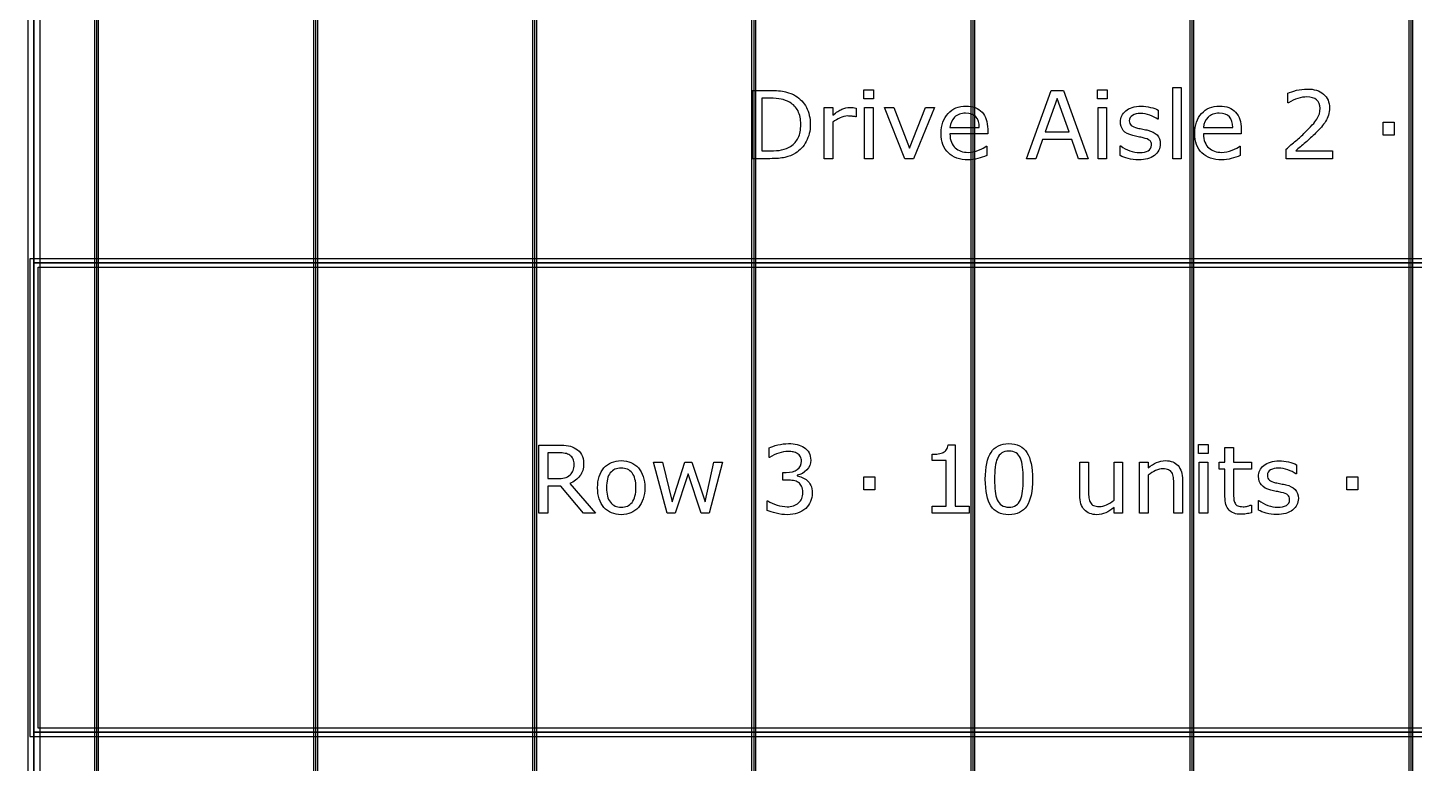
# Model space of a CAD drawing. Extents: x -13 to 750, y 12 to 2314.
# Drawn here: x 43.4 to 176.3, y 1501.9 to 1572.4 of the extents above; entities that cross this region are included whole.
import ezdxf

# ---------------------------------------------------------------- set-up
doc = ezdxf.new("R2010")
doc.units = 0
doc.layers.get('0').update_dxf_attribs({"linetype": 'CONTINUOUS'})

msp = doc.modelspace()

# ---------------------------------------------------------------- linework, layer by layer
at = {"color": 7}
for points in [[(43.400391, 1718.48961), (43.400391, 1266.2904), (268.59961, 1266.2904), (268.59961, 1718.48961)], [(44.599609, 1717.29039), (267.40039, 1717.29039), (267.40039, 1267.4896), (44.599609, 1267.4896)], [(43.400391, 1691.89), (43.400391, 1433.89), (44.599609, 1433.89), (44.599609, 1691.89)], [(49.800781, 1691.89), (49.800781, 1433.89), (50.199219, 1433.89), (50.199219, 1691.89)], [(70.800781, 1691.89), (70.800781, 1433.89), (71.199219, 1433.89), (71.199219, 1691.89)], [(91.800781, 1691.89), (91.800781, 1433.89), (92.199219, 1433.89), (92.199219, 1691.89)], [(112.80078, 1691.89), (112.80078, 1433.89), (113.19922, 1433.89), (113.19922, 1691.89)], [(133.80078, 1691.89), (133.80078, 1433.89), (134.19922, 1433.89), (134.19922, 1691.89)], [(154.80078, 1691.89), (154.80078, 1433.89), (155.19922, 1433.89), (155.19922, 1691.89)], [(175.80078, 1691.89), (175.80078, 1433.89), (176.19922, 1433.89), (176.19922, 1691.89)], [(44, 1575.89), (268, 1575.89), (268, 1549.89), (44, 1549.89)], [(124.49341, 1565.62049), (123.56177, 1565.62049), (123.56177, 1566.47742), (124.49341, 1566.47742)], [(145.073, 1559.89), (144.14575, 1559.89), (143.50415, 1561.71373), (140.67407, 1561.71373), (140.03247, 1559.89), (139.14917, 1559.89), (141.53101, 1566.43346), (142.69116, 1566.43346)], [(146.88794, 1565.62047), (145.9563, 1565.62047), (145.9563, 1566.4774), (146.88794, 1566.4774)], [(153.9939, 1559.89), (153.16772, 1559.89), (153.16772, 1566.72789), (153.9939, 1566.72789)], [(124.44067, 1559.89), (123.6145, 1559.89), (123.6145, 1564.79869), (124.44067, 1564.79869)], [(130.32056, 1564.79869), (128.33423, 1559.89), (127.50366, 1559.89), (125.53052, 1564.79869), (126.427, 1564.79869), (127.94751, 1560.89195), (129.45483, 1564.79869)], [(143.23608, 1562.4608), (142.08911, 1565.6732), (140.93774, 1562.4608)], [(146.83521, 1559.89), (146.00903, 1559.89), (146.00903, 1564.79869), (146.83521, 1564.79869)], [(174.38892, 1562.13561), (173.33862, 1562.13561), (173.33862, 1563.37926), (174.38892, 1563.37926)], [(117.51489, 1563.16836)], [(118.42456, 1563.15514)], [(151.97681, 1561.30504)], [(43.599609, 1550.29039), (43.599609, 1504.48961), (268.40039, 1504.48961), (268.40039, 1550.29039)], [(44, 1549.89), (268, 1549.89), (268, 1504.89), (44, 1504.89)], [(44.400391, 1549.48961), (267.59961, 1549.48961), (267.59961, 1505.29039), (44.400391, 1505.29039)], [(156.58008, 1531.62047), (155.64844, 1531.62047), (155.64844, 1532.4774), (156.58008, 1532.4774)], [(95.786133, 1530.5921)], [(110.01563, 1530.79869), (108.73682, 1525.89), (107.97217, 1525.89), (106.71094, 1529.67369), (105.4585, 1525.89), (104.69824, 1525.89), (103.40625, 1530.79869), (104.26758, 1530.79869), (105.16846, 1526.99742), (106.39453, 1530.79869), (107.07568, 1530.79869), (108.33252, 1526.99742), (109.18506, 1530.79869)], [(156.52734, 1525.89), (155.70117, 1525.89), (155.70117, 1530.79869), (156.52734, 1530.79869)], [(118.11916, 1529.04082)], [(124.60547, 1528.13561), (123.55518, 1528.13561), (123.55518, 1529.37926), (124.60547, 1529.37926)], [(139.73145, 1529.16393)], [(170.91064, 1528.13556), (169.86035, 1528.13556), (169.86035, 1529.37921), (170.91064, 1529.37921)], [(101.70996, 1528.34215)], [(102.5625, 1528.34215)], [(138.57567, 1527.16881)], [(165.21533, 1527.30499)], [(44, 1504.89), (268, 1504.89), (268, 1478.89), (44, 1478.89)]]:
    msp.add_lwpolyline(points, close=True, dxfattribs=at)
for points in [[(44, 1691.89), (44, 1433.89)], [(50, 1691.89), (50, 1433.89)], [(71, 1691.89), (71, 1433.89)], [(92, 1691.89), (92, 1433.89)], [(113, 1691.89), (113, 1433.89)], [(134, 1691.89), (134, 1433.89)], [(155, 1691.89), (155, 1433.89)], [(176, 1691.89), (176, 1433.89)], [(114.54858, 1559.89), (112.89624, 1559.89), (112.89624, 1566.43346), (114.53101, 1566.43346)], [(164.25513, 1565.23814), (164.21123, 1565.23814), (164.21123, 1566.161)], [(114.58374, 1565.68642), (113.76636, 1565.68642), (113.76636, 1560.6371), (114.58374, 1560.6371)], [(120.5911, 1563.37488), (120.5911, 1559.89), (119.76493, 1559.89), (119.76493, 1564.79869), (120.5911, 1564.79869), (120.5911, 1564.07359)], [(122.82792, 1564.74599), (122.82788, 1563.89783)], [(122.82788, 1563.89783), (122.78398, 1563.89783)], [(151.7834, 1564.54822), (151.7834, 1563.66492), (151.7395, 1563.66492)], [(131.8147, 1562.89146), (134.6272, 1562.89146)], [(135.4314, 1562.25865), (131.8147, 1562.25865)], [(135.43135, 1562.70689), (135.4314, 1562.25865)], [(156.12085, 1562.89146), (158.93335, 1562.89146)], [(159.73755, 1562.25865), (156.12085, 1562.25865)], [(159.7375, 1562.70689), (159.73755, 1562.25865)], [(135.29077, 1561.08971), (135.33467, 1561.08971), (135.33467, 1560.18883)], [(148.14038, 1560.18443), (148.14038, 1561.11168), (148.18428, 1561.11168)], [(159.59692, 1561.08971), (159.64082, 1561.08971), (159.64082, 1560.18883)], [(168.47827, 1559.89), (164.04858, 1559.89), (164.04858, 1560.80846)], [(164.95828, 1560.64146), (168.4783, 1560.64146), (168.47827, 1559.89)], [(97.820801, 1525.89), (96.691406, 1525.89), (94.50293, 1528.49156), (93.276855, 1528.49156), (93.276855, 1525.89), (92.406738, 1525.89), (92.406738, 1532.43346), (94.239258, 1532.43346)], [(94.300781, 1531.68635), (93.276855, 1531.68635), (93.276855, 1529.21662), (94.155762, 1529.21662)], [(114.52439, 1531.23807), (114.48049, 1531.23807), (114.48049, 1532.15653)], [(133.64502, 1525.89), (130.10303, 1525.89), (130.10303, 1526.55797), (131.46533, 1526.55797), (131.46533, 1530.94371), (130.10303, 1530.94371), (130.10303, 1531.54137)], [(131.62793, 1532.45539), (132.30908, 1532.45539), (132.30908, 1526.55793), (133.64502, 1526.55793), (133.64502, 1525.89)], [(158.17969, 1527.494), (158.17969, 1530.10436), (157.62158, 1530.10436), (157.62158, 1530.79869), (158.17969, 1530.79869), (158.17969, 1532.20934), (159.00586, 1532.20934), (159.00586, 1530.79869), (160.71094, 1530.79869), (160.71094, 1530.10436), (159.00586, 1530.10436), (159.00586, 1527.86754)], [(144.2666, 1527.61266), (144.2666, 1530.79869), (145.09277, 1530.79869), (145.09277, 1528.00377)], [(147.54496, 1527.13364), (147.54496, 1530.79868), (148.37113, 1530.79868), (148.37109, 1525.89)], [(150.82329, 1529.55506), (150.82329, 1525.89), (149.99712, 1525.89), (149.99712, 1530.79869), (150.82329, 1530.79869), (150.82329, 1530.25377)], [(165.02193, 1530.54817), (165.02193, 1529.66487), (164.97803, 1529.66487)], [(95.359863, 1528.75084), (97.820801, 1525.89)], [(116.19871, 1529.07601), (115.8032, 1529.07601), (115.8032, 1529.8055), (116.11082, 1529.8055)], [(117.17434, 1529.52859), (117.17434, 1529.46709)], [(154.10156, 1525.89), (153.27539, 1525.89), (153.27539, 1528.68492)], [(154.10161, 1529.07604), (154.10156, 1525.89)], [(114.2915, 1526.16686), (114.2915, 1527.08531), (114.3574, 1527.08531)], [(148.37109, 1525.89), (147.54492, 1525.89), (147.54492, 1526.43492)], [(160.66701, 1526.67659), (160.71091, 1526.67659), (160.71094, 1525.9339)], [(161.37891, 1526.18438), (161.37891, 1527.11163), (161.42281, 1527.11163)]]:
    msp.add_lwpolyline(points, dxfattribs=at)
for points in [[(114.53101, 1566.43346), (115.169677, 1566.43346), (115.67651, 1566.386583), (116.05151, 1566.29283)], [(116.05151, 1566.29283), (116.429443, 1566.20201), (116.74878, 1566.076033), (117.00952, 1565.9149)], [(117.00952, 1565.9149), (117.454833, 1565.63658), (117.802003, 1565.265977), (118.05103, 1564.80309)], [(164.21123, 1566.161), (164.419237, 1566.263533), (164.696093, 1566.357283), (165.0418, 1566.44225)], [(165.0418, 1566.44225), (165.390433, 1566.52721), (165.727347, 1566.56969), (166.05254, 1566.56969)], [(166.05254, 1566.56969), (166.72344, 1566.56969), (167.24932, 1566.40709), (167.63018, 1566.08189)], [(167.63018, 1566.08189), (168.01104, 1565.75963), (168.20147, 1565.321643), (168.20147, 1564.76793)], [(115.62524, 1565.59852), (115.335207, 1565.65712), (114.98804, 1565.68642), (114.58374, 1565.68642)], [(116.44702, 1565.29529), (116.189207, 1565.441777), (115.91528, 1565.542853), (115.62524, 1565.59852)], [(117.24683, 1564.46473), (117.068117, 1564.81629), (116.801513, 1565.093143), (116.44702, 1565.29529)], [(118.05103, 1564.80309), (118.30005, 1564.340197), (118.42456, 1563.79088), (118.42456, 1563.15514)], [(120.5911, 1564.07359), (120.919227, 1564.337263), (121.207803, 1564.5233), (121.45683, 1564.6317)], [(121.45683, 1564.6317), (121.708783, 1564.743027), (121.96513, 1564.79869), (122.22587, 1564.79869)], [(122.22587, 1564.79869), (122.369423, 1564.79869), (122.473427, 1564.79429), (122.53788, 1564.78549)], [(122.53788, 1564.78549), (122.602347, 1564.77949), (122.699027, 1564.766323), (122.82792, 1564.74599)], [(131.63008, 1564.2274), (132.069533, 1564.69908), (132.64668, 1564.93492), (133.36152, 1564.93492)], [(133.36152, 1564.93492), (134.023633, 1564.93492), (134.5334, 1564.74156), (134.89082, 1564.35484)], [(148.66767, 1564.46912), (148.831737, 1564.606813), (149.039747, 1564.715213), (149.2917, 1564.79432)], [(149.2917, 1564.79432), (149.54658, 1564.876347), (149.83076, 1564.91736), (150.14424, 1564.91736)], [(150.14424, 1564.91736), (150.437207, 1564.91736), (150.733103, 1564.88074), (151.03193, 1564.8075)], [(151.03193, 1564.8075), (151.33369, 1564.737187), (151.58418, 1564.65076), (151.7834, 1564.54822)], [(155.93623, 1564.2274), (156.375683, 1564.69908), (156.95283, 1564.93492), (157.66767, 1564.93492)], [(157.66767, 1564.93492), (158.329783, 1564.93492), (158.83955, 1564.74156), (159.19697, 1564.35484)], [(165.16479, 1565.66881), (164.854243, 1565.575057), (164.551023, 1565.4315), (164.25513, 1565.23814)], [(166.03052, 1565.80943), (165.76392, 1565.80943), (165.475343, 1565.762557), (165.16479, 1565.66881)], [(166.96655, 1565.51939), (166.743897, 1565.71275), (166.431887, 1565.80943), (166.03052, 1565.80943)], [(167.30493, 1564.72398), (167.30493, 1565.063827), (167.192137, 1565.328963), (166.96655, 1565.51939)], [(166.99292, 1563.68248), (167.200927, 1564.004747), (167.30493, 1564.351913), (167.30493, 1564.72398)], [(168.20147, 1564.76793), (168.20147, 1564.518903), (168.169237, 1564.285993), (168.10477, 1564.0692)], [(117.51489, 1563.16834), (117.51489, 1563.681033), (117.425537, 1564.113163), (117.24683, 1564.46473)], [(121.27665, 1563.80994), (121.039343, 1563.698613), (120.810827, 1563.553593), (120.5911, 1563.37488)], [(122.01493, 1563.98133), (121.76005, 1563.98133), (121.513957, 1563.9242), (121.27665, 1563.80994)], [(122.42362, 1563.95933), (122.309367, 1563.973997), (122.173137, 1563.98133), (122.01493, 1563.98133)], [(122.78398, 1563.89783), (122.660933, 1563.927097), (122.540813, 1563.947597), (122.42362, 1563.95933)], [(130.97529, 1562.31578), (130.97529, 1563.118513), (131.193553, 1563.75572), (131.63008, 1564.2274)], [(132.25854, 1563.86266), (131.9978, 1563.601913), (131.849853, 1563.27818), (131.8147, 1562.89146)], [(133.31763, 1564.25377), (132.875243, 1564.25377), (132.522213, 1564.1234), (132.25854, 1563.86266)], [(134.29761, 1563.89781), (134.083743, 1564.135117), (133.757083, 1564.25377), (133.31763, 1564.25377)], [(134.6272, 1562.89146), (134.624533, 1563.32506), (134.51467, 1563.66051), (134.29761, 1563.89781)], [(134.89082, 1564.35484), (135.251173, 1563.968127), (135.43135, 1563.41881), (135.43135, 1562.70689)], [(148.1623, 1563.41883), (148.1623, 1563.620977), (148.203317, 1563.811407), (148.28535, 1563.99012)], [(148.43037, 1562.60145), (148.251657, 1562.824103), (148.1623, 1563.096563), (148.1623, 1563.41883)], [(148.28535, 1563.99012), (148.37031, 1564.168827), (148.49775, 1564.328493), (148.66767, 1564.46912)], [(149.31812, 1564.04285), (149.110107, 1563.928597), (149.0061, 1563.75721), (149.0061, 1563.52869)], [(149.0061, 1563.52869), (149.0061, 1563.326543), (149.06909, 1563.1742), (149.19507, 1563.07166)], [(150.08276, 1564.21863), (149.781007, 1564.21863), (149.526127, 1564.160037), (149.31812, 1564.04285)], [(150.97046, 1564.05604), (150.6687, 1564.164433), (150.3728, 1564.21863), (150.08276, 1564.21863)], [(151.7395, 1563.66492), (151.528567, 1563.820193), (151.27222, 1563.950567), (150.97046, 1564.05604)], [(155.28144, 1562.31578), (155.28144, 1563.118513), (155.499703, 1563.75572), (155.93623, 1564.2274)], [(156.5647, 1563.86266), (156.303953, 1563.601913), (156.156003, 1563.27818), (156.12085, 1562.89146)], [(157.62378, 1564.25377), (157.1814, 1564.25377), (156.828373, 1564.1234), (156.5647, 1563.86266)], [(158.60376, 1563.89781), (158.389893, 1564.135117), (158.063233, 1564.25377), (157.62378, 1564.25377)], [(158.93335, 1562.89146), (158.930683, 1563.32506), (158.82082, 1563.66051), (158.60376, 1563.89781)], [(159.19697, 1564.35484), (159.557323, 1563.968127), (159.7375, 1563.41881), (159.7375, 1562.70689)], [(165.83716, 1562.38609), (166.39966, 1562.931017), (166.784913, 1563.363147), (166.99292, 1563.68248)], [(167.82791, 1563.45836), (167.71365, 1563.27672), (167.578883, 1563.09801), (167.42361, 1562.92223)], [(168.10477, 1564.0692), (168.043237, 1563.855333), (167.95095, 1563.65172), (167.82791, 1563.45836)], [(117.2688, 1561.89395), (117.43286, 1562.23379), (117.51489, 1562.658593), (117.51489, 1563.16836)], [(118.42456, 1563.15514), (118.42456, 1562.560413), (118.29419, 1562.02135), (118.03345, 1561.53795)], [(131.66084, 1560.43492), (131.203807, 1560.877307), (130.97529, 1561.50426), (130.97529, 1562.31578)], [(131.8147, 1562.25865), (131.8147, 1561.956897), (131.86011, 1561.693227), (131.95093, 1561.46764)], [(149.34883, 1562.10047), (148.918163, 1562.21473), (148.61201, 1562.381723), (148.43037, 1562.60145)], [(149.19507, 1563.07166), (149.318117, 1562.96912), (149.517333, 1562.885623), (149.79272, 1562.82117)], [(149.86299, 1561.98621), (149.67549, 1562.021343), (149.504103, 1562.05943), (149.34883, 1562.10047)], [(149.79272, 1562.82117), (149.945067, 1562.786037), (150.11499, 1562.75088), (150.30249, 1562.7157)], [(150.32441, 1561.89391), (150.207223, 1561.920243), (150.053417, 1561.95101), (149.86299, 1561.98621)], [(150.30249, 1562.7157), (150.492917, 1562.680567), (150.65112, 1562.648333), (150.7771, 1562.619)], [(150.7771, 1562.619), (151.160887, 1562.531113), (151.456783, 1562.380237), (151.66479, 1562.16637)], [(151.66479, 1562.16637), (151.872803, 1561.94957), (151.97681, 1561.66246), (151.97681, 1561.30504)], [(155.96699, 1560.43492), (155.509957, 1560.877307), (155.28144, 1561.50426), (155.28144, 1562.31578)], [(156.12085, 1562.25865), (156.12085, 1561.956897), (156.16626, 1561.693227), (156.25708, 1561.46764)], [(164.97144, 1561.59947), (165.281987, 1561.863143), (165.57056, 1562.12535), (165.83716, 1562.38609)], [(166.86551, 1562.33775), (166.55203, 1562.030137), (166.2283, 1561.73131), (165.89432, 1561.44127)], [(167.42361, 1562.92223), (167.27127, 1562.746443), (167.085237, 1562.551617), (166.86551, 1562.33775)], [(114.58374, 1560.6371), (115.002687, 1560.6371), (115.367433, 1560.667867), (115.67798, 1560.7294)], [(115.67798, 1560.7294), (115.991453, 1560.790933), (116.278563, 1560.90519), (116.53931, 1561.07217)], [(116.53931, 1561.07217), (116.864503, 1561.280177), (117.107667, 1561.554103), (117.2688, 1561.89395)], [(118.03345, 1561.53795), (117.775637, 1561.05455), (117.431397, 1560.67955), (117.00073, 1560.41295)], [(131.95093, 1561.46764), (132.04175, 1561.24498), (132.16626, 1561.061873), (132.32446, 1560.91832)], [(132.32446, 1560.91832), (132.476807, 1560.777693), (132.656983, 1560.672223), (132.86499, 1560.60191)], [(132.86499, 1560.60191), (133.07593, 1560.531603), (133.307377, 1560.49645), (133.55933, 1560.49645)], [(133.55933, 1560.49645), (133.89331, 1560.49645), (134.228757, 1560.562367), (134.56567, 1560.6942)], [(134.56567, 1560.6942), (134.905517, 1560.828967), (135.147217, 1560.960803), (135.29077, 1561.08971)], [(148.18428, 1561.11168), (148.44502, 1560.915393), (148.735057, 1560.758653), (149.05439, 1560.64146)], [(149.05439, 1560.64146), (149.37373, 1560.527207), (149.679883, 1560.47008), (149.97285, 1560.47008)], [(149.97285, 1560.47008), (150.33613, 1560.47008), (150.62031, 1560.528673), (150.82539, 1560.64586)], [(150.96601, 1561.63902), (150.854683, 1561.738633), (150.640817, 1561.823597), (150.32441, 1561.89391)], [(150.82539, 1560.64586), (151.03047, 1560.763047), (151.13301, 1560.947617), (151.13301, 1561.19957)], [(151.13301, 1561.19957), (151.13301, 1561.39293), (151.077343, 1561.539413), (150.96601, 1561.63902)], [(151.97681, 1561.30504), (151.97681, 1560.8568), (151.790773, 1560.489123), (151.4187, 1560.20201)], [(156.25708, 1561.46764), (156.3479, 1561.24498), (156.472413, 1561.061873), (156.63062, 1560.91832)], [(156.63062, 1560.91832), (156.78296, 1560.777693), (156.963133, 1560.672223), (157.17114, 1560.60191)], [(157.17114, 1560.60191), (157.38208, 1560.531603), (157.613527, 1560.49645), (157.86548, 1560.49645)], [(157.86548, 1560.49645), (158.199467, 1560.49645), (158.534917, 1560.562367), (158.87183, 1560.6942)], [(158.87183, 1560.6942), (159.21167, 1560.828967), (159.453367, 1560.960803), (159.59692, 1561.08971)], [(164.04858, 1560.80846), (164.3562, 1561.072127), (164.66382, 1561.335797), (164.97144, 1561.59947)], [(165.89432, 1561.44127), (165.560333, 1561.154163), (165.24832, 1560.88756), (164.95828, 1560.64146)], [(115.99878, 1560.01305), (115.632567, 1559.931017), (115.149167, 1559.89), (114.54858, 1559.89)], [(117.00073, 1560.41295), (116.701903, 1560.228377), (116.36792, 1560.095077), (115.99878, 1560.01305)], [(133.56807, 1559.77574), (132.753617, 1559.77574), (132.117873, 1559.995467), (131.66084, 1560.43492)], [(134.48213, 1559.89439), (134.19209, 1559.81529), (133.887403, 1559.77574), (133.56807, 1559.77574)], [(135.33467, 1560.18883), (135.05635, 1560.071643), (134.77217, 1559.973497), (134.48213, 1559.89439)], [(148.90063, 1559.89879), (148.598877, 1559.986683), (148.34546, 1560.081897), (148.14038, 1560.18443)], [(149.90259, 1559.77135), (149.53931, 1559.77135), (149.205323, 1559.81383), (148.90063, 1559.89879)], [(151.4187, 1560.20201), (151.04956, 1559.914903), (150.54419, 1559.77135), (149.90259, 1559.77135)], [(157.87422, 1559.77574), (157.059767, 1559.77574), (156.424023, 1559.995467), (155.96699, 1560.43492)], [(158.78828, 1559.89439), (158.49824, 1559.81529), (158.193553, 1559.77574), (157.87422, 1559.77574)], [(159.64082, 1560.18883), (159.3625, 1560.071643), (159.07832, 1559.973497), (158.78828, 1559.89439)], [(94.239258, 1532.43346), (94.634766, 1532.43346), (94.964356, 1532.407093), (95.228027, 1532.35436)], [(94.911621, 1531.63365), (94.73877, 1531.668783), (94.535156, 1531.68635), (94.300781, 1531.68635)], [(95.359863, 1531.45787), (95.233886, 1531.54283), (95.084472, 1531.601423), (94.911621, 1531.63365)], [(95.228027, 1532.35436), (95.491699, 1532.30456), (95.729004, 1532.213737), (95.939941, 1532.08189)], [(95.685059, 1531.08873), (95.620606, 1531.235217), (95.512207, 1531.358263), (95.359863, 1531.45787)], [(95.939941, 1532.08189), (96.177246, 1531.932477), (96.361816, 1531.743513), (96.493652, 1531.515)], [(96.493652, 1531.515), (96.628418, 1531.289413), (96.695801, 1531.002303), (96.695801, 1530.65367)], [(114.48049, 1532.15653), (114.688497, 1532.25907), (114.965353, 1532.35282), (115.31106, 1532.43778)], [(115.41209, 1531.65995), (115.09861, 1531.560343), (114.80271, 1531.419717), (114.52439, 1531.23807)], [(115.31106, 1532.43778), (115.659687, 1532.525673), (115.9966, 1532.56962), (116.3218, 1532.56962)], [(116.29978, 1531.80936), (116.02146, 1531.80936), (115.725563, 1531.759557), (115.41209, 1531.65995)], [(116.78758, 1531.76546), (116.644027, 1531.794727), (116.481427, 1531.80936), (116.29978, 1531.80936)], [(116.3218, 1532.56962), (116.641133, 1532.56962), (116.922383, 1532.54032), (117.16555, 1532.48172)], [(117.19187, 1531.60726), (117.065897, 1531.683427), (116.931133, 1531.73616), (116.78758, 1531.76546)], [(117.16555, 1532.48172), (117.40871, 1532.42312), (117.628437, 1532.32937), (117.82473, 1532.20047)], [(117.47312, 1531.31282), (117.40574, 1531.43294), (117.31199, 1531.531087), (117.19187, 1531.60726)], [(117.82473, 1532.20047), (118.035663, 1532.059843), (118.19533, 1531.88992), (118.30373, 1531.6907)], [(118.30373, 1531.6907), (118.41213, 1531.49148), (118.46633, 1531.25857), (118.46633, 1530.99197)], [(130.10303, 1531.54137), (130.287597, 1531.54137), (130.48535, 1531.556003), (130.69629, 1531.58527)], [(130.69629, 1531.58527), (130.90723, 1531.61747), (131.066897, 1531.66288), (131.17529, 1531.7215)], [(131.17529, 1531.7215), (131.310057, 1531.794747), (131.415527, 1531.887033), (131.4917, 1531.99836)], [(131.4917, 1531.99836), (131.5708, 1532.11262), (131.61621, 1532.264963), (131.62793, 1532.45539)], [(135.20508, 1529.15514), (135.20508, 1530.318227), (135.388183, 1531.176623), (135.75439, 1531.73033)], [(135.75439, 1531.73033), (136.120603, 1532.28697), (136.691893, 1532.56529), (137.46826, 1532.56529)], [(136.78271, 1531.66881), (136.604003, 1531.55455), (136.461917, 1531.381697), (136.35645, 1531.15025)], [(137.46826, 1531.8402), (137.192873, 1531.8402), (136.964357, 1531.78307), (136.78271, 1531.66881)], [(137.46826, 1532.56529), (138.25342, 1532.56529), (138.826173, 1532.282577), (139.18652, 1531.71715)], [(138.14941, 1531.66881), (137.97363, 1531.78307), (137.74658, 1531.8402), (137.46826, 1531.8402)], [(138.57129, 1531.15904), (138.46875, 1531.384627), (138.328123, 1531.55455), (138.14941, 1531.66881)], [(139.18652, 1531.71715), (139.549807, 1531.15465), (139.73145, 1530.303577), (139.73145, 1529.16393)], [(95.786133, 1530.59215), (95.786133, 1530.77965), (95.752442, 1530.945177), (95.685059, 1531.08873)], [(95.689453, 1529.98126), (95.753906, 1530.142393), (95.786133, 1530.346007), (95.786133, 1530.5921)], [(96.695801, 1530.65367), (96.695801, 1530.18199), (96.577149, 1529.786483), (96.339844, 1529.46715)], [(98.031738, 1528.34215), (98.031738, 1529.141957), (98.235351, 1529.773303), (98.642578, 1530.23619)], [(98.642578, 1530.23619), (99.052734, 1530.70201), (99.604981, 1530.93492), (100.29932, 1530.93492)], [(100.29932, 1530.22301), (99.851075, 1530.22301), (99.502441, 1530.067737), (99.253418, 1529.75719)], [(100.29932, 1530.93492), (100.987793, 1530.93492), (101.53711, 1530.70201), (101.94727, 1530.23619)], [(101.33643, 1529.75719), (101.087403, 1530.067737), (100.7417, 1530.22301), (100.29932, 1530.22301)], [(101.94727, 1530.23619), (102.357423, 1529.773303), (102.5625, 1529.141957), (102.5625, 1528.34215)], [(116.11082, 1529.8055), (116.556133, 1529.8055), (116.910627, 1529.897783), (117.1743, 1530.08235)], [(117.1743, 1530.08235), (117.4409, 1530.26985), (117.5742, 1530.542313), (117.5742, 1530.89974)], [(118.07961, 1530.03836), (117.82473, 1529.768827), (117.522973, 1529.598903), (117.17434, 1529.52859)], [(117.5742, 1530.89974), (117.5742, 1531.05794), (117.540507, 1531.195633), (117.47312, 1531.31282)], [(118.46633, 1530.99197), (118.46633, 1530.62869), (118.337423, 1530.31082), (118.07961, 1530.03836)], [(136.1499, 1530.30211), (136.114767, 1529.953477), (136.0972, 1529.571153), (136.0972, 1529.15514)], [(136.35645, 1531.15025), (136.256837, 1530.933457), (136.187987, 1530.650743), (136.1499, 1530.30211)], [(138.78223, 1530.32408), (138.747097, 1530.652207), (138.676783, 1530.930527), (138.57129, 1531.15904)], [(138.83933, 1529.16393), (138.83933, 1529.609237), (138.820297, 1529.995953), (138.78223, 1530.32408)], [(150.82329, 1530.25377), (151.081103, 1530.467637), (151.347707, 1530.63463), (151.6231, 1530.75475)], [(152.23833, 1530.14832), (152.012743, 1530.14832), (151.776903, 1530.092657), (151.53081, 1529.98133)], [(151.6231, 1530.75475), (151.898487, 1530.874863), (152.1812, 1530.93492), (152.47124, 1530.93492)], [(152.77446, 1530.05602), (152.636767, 1530.117553), (152.458057, 1530.14832), (152.23833, 1530.14832)], [(152.47124, 1530.93492), (153.001513, 1530.93492), (153.40581, 1530.775253), (153.68413, 1530.45592)], [(153.09087, 1529.78355), (153.01763, 1529.906603), (152.91216, 1529.997427), (152.77446, 1530.05602)], [(153.68413, 1530.45592), (153.96245, 1530.13658), (154.10161, 1529.67662), (154.10161, 1529.07604)], [(161.52389, 1529.99007), (161.60885, 1530.168777), (161.73629, 1530.328443), (161.90621, 1530.46907)], [(161.90621, 1530.46907), (162.07027, 1530.606763), (162.278277, 1530.715163), (162.53023, 1530.79427)], [(162.55664, 1530.0428), (162.348633, 1529.928547), (162.24463, 1529.75716), (162.24463, 1529.52864)], [(162.53023, 1530.79427), (162.785117, 1530.876297), (163.069297, 1530.91731), (163.38277, 1530.91731)], [(163.32129, 1530.21858), (163.01953, 1530.21858), (162.764647, 1530.159987), (162.55664, 1530.0428)], [(164.20898, 1530.05599), (163.907227, 1530.164383), (163.61133, 1530.21858), (163.32129, 1530.21858)], [(163.38277, 1530.91731), (163.675743, 1530.91731), (163.971643, 1530.88069), (164.27047, 1530.80745)], [(164.97803, 1529.66487), (164.76709, 1529.820143), (164.51074, 1529.950517), (164.20898, 1530.05599)], [(164.27047, 1530.80745), (164.572223, 1530.737137), (164.82271, 1530.65071), (165.02193, 1530.54817)], [(94.155762, 1529.21662), (94.431153, 1529.21662), (94.671387, 1529.240053), (94.876465, 1529.28692)], [(94.876465, 1529.28692), (95.081543, 1529.33672), (95.255859, 1529.42754), (95.399414, 1529.55938)], [(96.339844, 1529.46715), (96.102539, 1529.150743), (95.775879, 1528.911973), (95.359863, 1528.75084)], [(95.399414, 1529.55938), (95.53125, 1529.682427), (95.62793, 1529.823053), (95.689453, 1529.98126)], [(99.253418, 1529.75719), (99.007324, 1529.44957), (98.884277, 1528.97789), (98.884277, 1528.34215)], [(101.70996, 1528.34215), (101.70996, 1528.97789), (101.58545, 1529.44957), (101.33643, 1529.75719)], [(116.80516, 1529.02331), (116.61766, 1529.058443), (116.41551, 1529.07601), (116.19871, 1529.07601)], [(117.28416, 1528.83874), (117.152327, 1528.92956), (116.99266, 1528.991083), (116.80516, 1529.02331)], [(117.17434, 1529.46709), (117.31496, 1529.443623), (117.47609, 1529.393817), (117.65773, 1529.31767)], [(117.59178, 1528.47399), (117.518533, 1528.629263), (117.415993, 1528.750847), (117.28416, 1528.83874)], [(117.65773, 1529.31767), (117.839377, 1529.24443), (117.993187, 1529.152147), (118.11916, 1529.04082)], [(118.11914, 1529.04088), (118.259767, 1528.9149), (118.37549, 1528.756697), (118.46631, 1528.56627)], [(135.74561, 1526.58873), (135.385257, 1527.14537), (135.20508, 1528.00084), (135.20508, 1529.15514)], [(136.0972, 1529.15514), (136.0972, 1528.698107), (136.1133, 1528.31578), (136.1455, 1528.00816)], [(138.78223, 1528.00377), (138.820297, 1528.326037), (138.83933, 1528.712757), (138.83933, 1529.16393)], [(139.73145, 1529.16393), (139.73145, 1527.989123), (139.546877, 1527.12633), (139.17773, 1526.57555)], [(151.53081, 1529.98133), (151.284717, 1529.870003), (151.048877, 1529.727913), (150.82329, 1529.55506)], [(153.23589, 1529.31773), (153.209557, 1529.51695), (153.161217, 1529.672223), (153.09087, 1529.78355)], [(153.27539, 1528.68492), (153.27539, 1528.910507), (153.262223, 1529.121443), (153.23589, 1529.31773)], [(161.40084, 1529.41878), (161.40084, 1529.620927), (161.441857, 1529.811357), (161.52389, 1529.99007)], [(161.66891, 1528.6014), (161.490197, 1528.824053), (161.40084, 1529.096513), (161.40084, 1529.41878)], [(162.24463, 1529.52864), (162.24463, 1529.326493), (162.307617, 1529.17415), (162.43359, 1529.07161)], [(162.43359, 1529.07161), (162.556637, 1528.96907), (162.755857, 1528.885573), (163.03125, 1528.82112)], [(163.03125, 1528.82112), (163.183597, 1528.785987), (163.35352, 1528.75083), (163.54102, 1528.71565)], [(163.54102, 1528.71565), (163.731447, 1528.680517), (163.889647, 1528.648283), (164.01562, 1528.61895)], [(98.642578, 1526.44811), (98.235351, 1526.910997), (98.031738, 1527.542343), (98.031738, 1528.34215)], [(98.884277, 1528.34215), (98.884277, 1527.726917), (99.008789, 1527.25963), (99.257812, 1526.94029)], [(101.33203, 1526.9359), (101.583983, 1527.252307), (101.70996, 1527.721057), (101.70996, 1528.34215)], [(102.5625, 1528.34215), (102.5625, 1527.542343), (102.357423, 1526.910997), (101.94727, 1526.44811)], [(117.70603, 1527.89392), (117.70603, 1528.128293), (117.667947, 1528.32165), (117.59178, 1528.47399)], [(117.60496, 1527.30505), (117.67234, 1527.460323), (117.70603, 1527.656613), (117.70603, 1527.89392)], [(118.60254, 1527.82799), (118.60254, 1527.529163), (118.54834, 1527.255237), (118.43994, 1527.00621)], [(118.46631, 1528.56627), (118.55713, 1528.375843), (118.60254, 1528.12975), (118.60254, 1527.82799)], [(136.1455, 1528.00816), (136.1777, 1527.700547), (136.246547, 1527.425157), (136.35204, 1527.18199)], [(138.57568, 1527.16881), (138.67822, 1527.406117), (138.74707, 1527.684437), (138.78223, 1528.00377)], [(144.69727, 1526.22398), (144.410157, 1526.540387), (144.2666, 1527.00328), (144.2666, 1527.61266)], [(145.09277, 1528.00377), (145.09277, 1527.754743), (145.104503, 1527.540877), (145.12797, 1527.36217)], [(145.12797, 1527.36217), (145.151437, 1527.18639), (145.20124, 1527.03551), (145.27738, 1526.90953)], [(158.5708, 1526.19762), (158.31006, 1526.467147), (158.17969, 1526.899273), (158.17969, 1527.494)], [(159.00586, 1527.86754), (159.00586, 1527.609727), (159.011727, 1527.407577), (159.02346, 1527.26109)], [(162.58736, 1528.10042), (162.1567, 1528.21468), (161.85055, 1528.381673), (161.66891, 1528.6014)], [(163.10152, 1527.98616), (162.91402, 1528.021293), (162.742633, 1528.05938), (162.58736, 1528.10042)], [(163.56295, 1527.89386), (163.445763, 1527.920193), (163.291953, 1527.95096), (163.10152, 1527.98616)], [(164.20455, 1527.63897), (164.093223, 1527.738583), (163.879357, 1527.823547), (163.56295, 1527.89386)], [(164.01562, 1528.61895), (164.399413, 1528.531063), (164.695313, 1528.380187), (164.90332, 1528.16632)], [(164.37154, 1527.19952), (164.37154, 1527.39288), (164.315877, 1527.539363), (164.20455, 1527.63897)], [(164.90332, 1528.16632), (165.111327, 1527.94952), (165.21533, 1527.66241), (165.21533, 1527.30499)], [(100.29932, 1525.75377), (99.604981, 1525.75377), (99.052734, 1525.985217), (98.642578, 1526.44811)], [(99.257812, 1526.94029), (99.506836, 1526.623883), (99.854005, 1526.46568), (100.29932, 1526.46568)], [(100.29932, 1526.46568), (100.738773, 1526.46568), (101.08301, 1526.62242), (101.33203, 1526.9359)], [(101.94727, 1526.44811), (101.53711, 1525.985217), (100.987793, 1525.75377), (100.29932, 1525.75377)], [(115.15723, 1525.88561), (114.805663, 1525.97057), (114.517087, 1526.06432), (114.2915, 1526.16686)], [(114.3574, 1527.08531), (114.606427, 1526.92125), (114.899397, 1526.78502), (115.23631, 1526.67662)], [(115.23631, 1526.67662), (115.573223, 1526.56822), (115.898417, 1526.51402), (116.21189, 1526.51402)], [(116.21189, 1526.51402), (116.396463, 1526.51402), (116.592753, 1526.544787), (116.80076, 1526.60632)], [(116.80076, 1526.60632), (117.008767, 1526.667853), (117.177223, 1526.758673), (117.30613, 1526.87878)], [(117.98291, 1526.35582), (117.763183, 1526.15074), (117.503907, 1525.998397), (117.20508, 1525.89879)], [(117.30613, 1526.87878), (117.440897, 1527.007687), (117.540507, 1527.149777), (117.60496, 1527.30505)], [(118.43994, 1527.00621), (118.33154, 1526.75719), (118.179197, 1526.540393), (117.98291, 1526.35582)], [(137.46826, 1525.75377), (136.683107, 1525.75377), (136.10889, 1526.03209), (135.74561, 1526.58873)], [(136.35204, 1527.18199), (136.44872, 1526.953477), (136.58495, 1526.77916), (136.76073, 1526.65904)], [(136.76073, 1526.65904), (136.939443, 1526.538927), (137.175283, 1526.47887), (137.46825, 1526.47887)], [(137.46825, 1526.47887), (137.743643, 1526.47887), (137.97216, 1526.535997), (138.1538, 1526.65025)], [(139.17773, 1526.57555), (138.811523, 1526.027697), (138.2417, 1525.75377), (137.46826, 1525.75377)], [(138.1538, 1526.65025), (138.33544, 1526.76451), (138.476063, 1526.937363), (138.57567, 1527.16881)], [(145.90137, 1525.75377), (145.385743, 1525.75377), (144.984377, 1525.910507), (144.69727, 1526.22398)], [(145.27738, 1526.90953), (145.356487, 1526.780623), (145.459027, 1526.686873), (145.585, 1526.62828)], [(145.585, 1526.62828), (145.71098, 1526.56968), (145.894087, 1526.54038), (146.13432, 1526.54038)], [(146.13432, 1526.54038), (146.348187, 1526.54038), (146.581097, 1526.596043), (146.83305, 1526.70737)], [(147.54492, 1526.43492), (147.2666, 1526.215193), (147, 1526.046737), (146.74512, 1525.92955)], [(146.83305, 1526.70737), (147.08793, 1526.818703), (147.325233, 1526.960793), (147.54496, 1527.13364)], [(159.71338, 1525.79332), (159.2124, 1525.79332), (158.83154, 1525.928087), (158.5708, 1526.19762)], [(159.02346, 1527.26109), (159.035193, 1527.117537), (159.076207, 1526.982773), (159.1465, 1526.8568)], [(159.1465, 1526.8568), (159.210967, 1526.739613), (159.29886, 1526.653187), (159.41018, 1526.59752)], [(159.41018, 1526.59752), (159.524433, 1526.544787), (159.697283, 1526.51842), (159.92873, 1526.51842)], [(159.92873, 1526.51842), (160.063497, 1526.51842), (160.204123, 1526.537453), (160.35061, 1526.57552)], [(160.35061, 1526.57552), (160.49709, 1526.61652), (160.602557, 1526.65021), (160.66701, 1526.67659)], [(162.13916, 1525.89874), (161.8374, 1525.986633), (161.583983, 1526.081847), (161.37891, 1526.18438)], [(161.42281, 1527.11163), (161.68355, 1526.915343), (161.97359, 1526.758603), (162.29293, 1526.64141)], [(162.29293, 1526.64141), (162.612263, 1526.527157), (162.918417, 1526.47003), (163.21139, 1526.47003)], [(164.65723, 1526.20196), (164.28809, 1525.914853), (163.782717, 1525.7713), (163.14111, 1525.7713)], [(163.21139, 1526.47003), (163.57467, 1526.47003), (163.858847, 1526.528623), (164.06392, 1526.64581)], [(164.06392, 1526.64581), (164.269, 1526.762997), (164.37154, 1526.947567), (164.37154, 1527.19952)], [(165.21533, 1527.30499), (165.21533, 1526.85675), (165.029297, 1526.489073), (164.65723, 1526.20196)], [(116.22949, 1525.75377), (115.86621, 1525.75377), (115.50879, 1525.797717), (115.15723, 1525.88561)], [(117.20508, 1525.89879), (116.90918, 1525.80211), (116.583983, 1525.75377), (116.22949, 1525.75377)], [(146.74512, 1525.92955), (146.490233, 1525.812363), (146.208983, 1525.75377), (145.90137, 1525.75377)], [(160.20117, 1525.83282), (160.01953, 1525.806487), (159.856933, 1525.79332), (159.71338, 1525.79332)], [(160.71094, 1525.9339), (160.555667, 1525.8929), (160.385743, 1525.859207), (160.20117, 1525.83282)], [(163.14111, 1525.7713), (162.77783, 1525.7713), (162.443847, 1525.81378), (162.13916, 1525.89874)]]:
    msp.add_open_spline(points, degree=3, dxfattribs=at)

doc.saveas('drawing.dxf')
